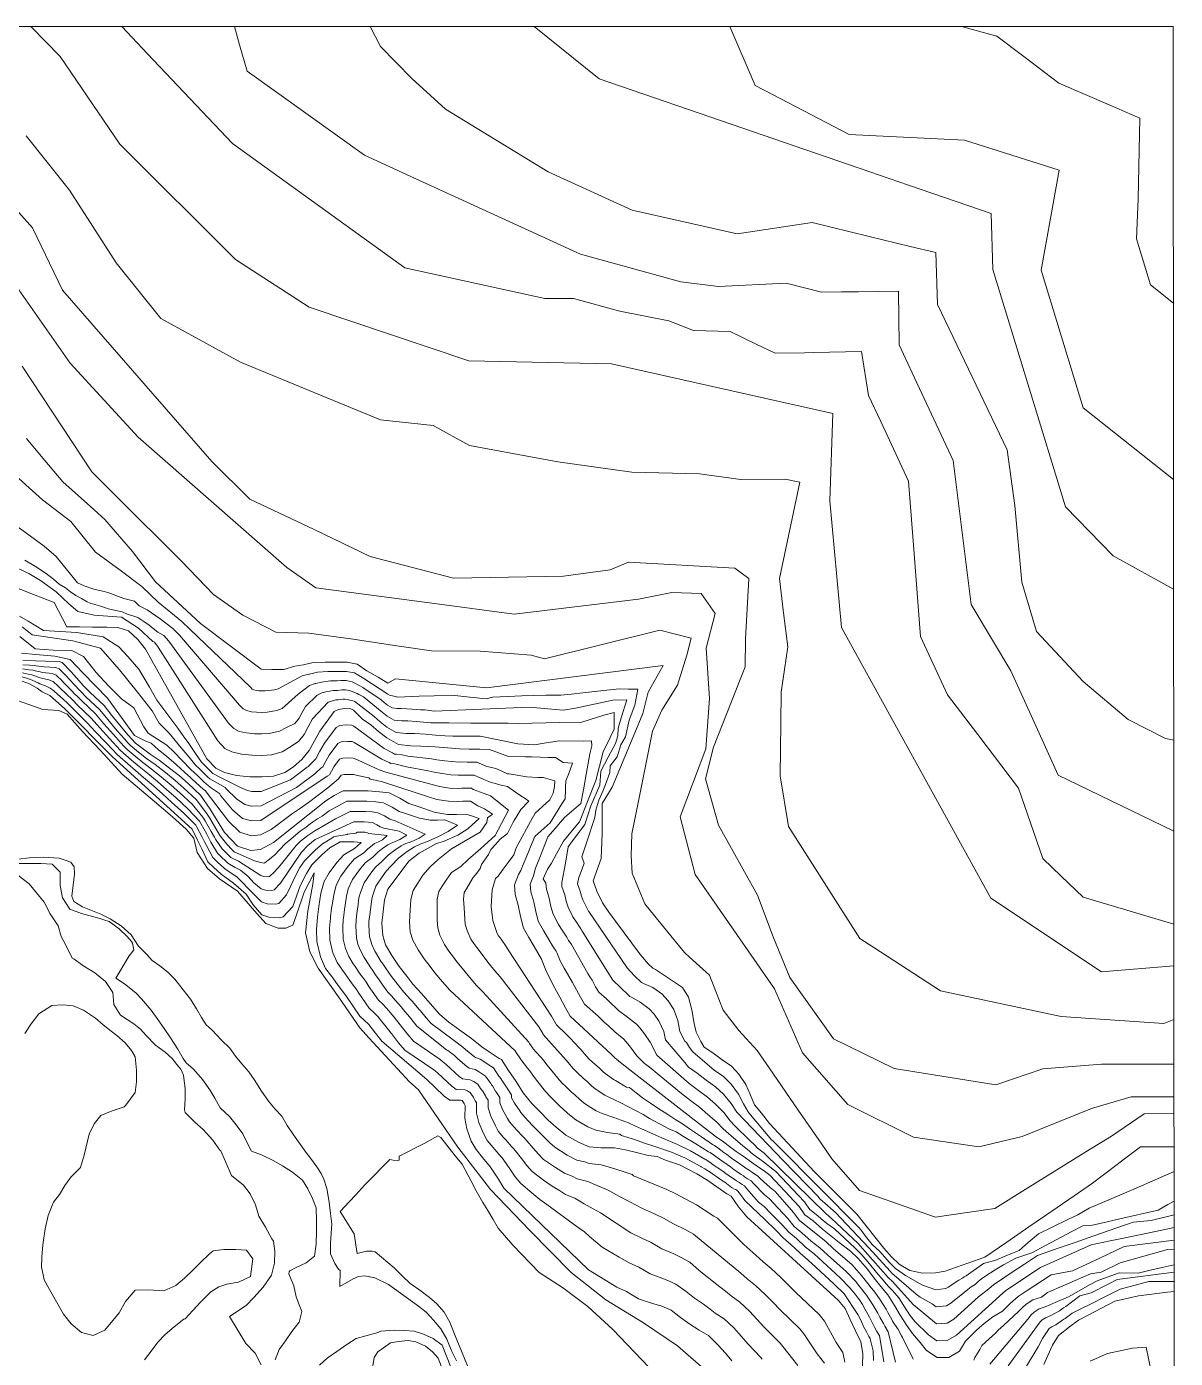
# Model space of a CAD drawing. Header units: millimetres. Extents: x 72 to 2826, y -203 to 794.
# Drawn here: x 574 to 811.9, y 427.2 to 702.9 of the extents above; entities that cross this region are included whole.
import ezdxf

# ---------------------------------------------------------------- set-up
doc = ezdxf.new("R2010")
doc.units = ezdxf.units.MM
doc.layers.add('01_Fina', color=250, linetype='Continuous', lineweight=15)

msp = doc.modelspace()

# ---------------------------------------------------------------- linework, layer by layer
at = {"layer": '01_Fina', "color": 252, "linetype": 'Continuous', "lineweight": 9, "true_color": 0x939598}
for p, q in [((602.37, 576.85), (602.37, 576.85)), ((600.11, 575.6), (600.11, 575.6)), ((632.57, 568.79), (632.57, 568.79)), ((643.78, 567.92), (643.78, 567.92)), ((633.85, 566.86), (633.85, 566.86)), ((643.12, 566.36), (643.12, 566.36)), ((635.13, 564.93), (635.13, 564.93)), ((641.79, 563.23), (641.79, 563.23)), ((642.45, 564.79), (642.45, 564.79)), ((588.26, 556.89), (588.26, 556.89)), ((650.58, 552.23), (650.58, 552.23)), ((650.21, 550.23), (650.21, 550.23)), ((643.78, 531.83), (643.78, 531.83)), ((617.53, 526.89), (617.53, 526.89)), ((678.95, 527.05), (678.95, 527.05)), ((671.08, 526.51), (671.08, 526.51)), ((681.53, 525.52), (681.53, 525.52)), ((639.4, 507.55), (639.4, 507.55)), ((646.68, 497.98), (646.68, 497.98)), ((680.25, 495.44), (680.25, 495.44)), ((680.85, 494.4), (680.85, 494.4)), ((674.07, 466.42), (674.07, 466.42)), ((748.36, 450.05), (748.36, 450.05)), ((747.64, 449.31), (747.64, 449.31)), ((768.14, 444.04), (768.14, 444.04)), ((769.61, 441.97), (769.61, 441.97))]:
    msp.add_line(p, q, dxfattribs=at)
at = {"layer": '01_Fina', "color": 252, "lineweight": 9, "true_color": 0x939598}
for points in [[(72.77, 65.04), (811.86, 65.04), (811.42, 702.86), (72.33, 702.86), (72.77, 85)], [(811.56, 508.44), (796.56, 507.18), (773.67, 522.43), (742.71, 578.45), (740.29, 604.71), (740.91, 622.75), (695.1, 633.06), (665.54, 633.69), (632.47, 644.81), (617.21, 654.66), (593.29, 678.56), (580.92, 696.7), (574.88, 702.86)], [(811.55, 517.04), (792.78, 522.63), (788.23, 527), (784.44, 530.64), (779.41, 545.2), (770.98, 556.31), (764.71, 564.57), (759.1, 576.61), (757.55, 596.42), (756.59, 608.75), (750.84, 621.12), (748.34, 626.52), (746.9, 635.59), (736.95, 635.4), (735.06, 635.36), (728.98, 635.25), (725.19, 637.06), (719.64, 639.72), (712.07, 639.95), (707, 641.99), (696.82, 643.99), (687.24, 646.61), (681.31, 646.61), (652.29, 652.92), (616.59, 678.65), (599.01, 697.26), (593.72, 702.86)], [(811.54, 536.28), (804.82, 539.55), (787.61, 547.92), (781.63, 561.04), (777.79, 569.48), (769.55, 583.23), (765.87, 613.04), (757.34, 631.22), (754.65, 636.96), (754.52, 648.07), (746.25, 647.97), (742.71, 647.93), (738.56, 647.88), (731.24, 649.75), (717.29, 649.04), (709.48, 650.02), (688.7, 655.75), (656.09, 670.69), (643.96, 676.25), (619.62, 693.65), (618.07, 699.09), (617, 702.86)], [(811.53, 555.14), (809.81, 555.53), (802.1, 559.44), (792.8, 567.27), (783.14, 577.66), (780.07, 587.86), (778.6, 603.75), (777.01, 615.24), (762.61, 645.34), (762.23, 656.08), (756.94, 657.37), (748.45, 659.42), (736.66, 662.28), (721.14, 659.97), (699.36, 664.86), (681.99, 672.81), (669.76, 680.27), (660.69, 685.79), (653.73, 692.13), (647.24, 698.73), (645.14, 702.86)], [(811.51, 586.44), (798.96, 593.31), (789.13, 603.46), (774.08, 652.61), (773.74, 664.16), (756.63, 670.03), (746.57, 673.49), (735.16, 677.41), (722.28, 681.83), (692.56, 692.04), (679.1, 702.86)], [(811.49, 609.1), (792.74, 623.97), (784.09, 652.43), (787.83, 673.15), (768.17, 679.37), (744.28, 680.56), (730.15, 687.92), (724.83, 690.69), (719.6, 702.86)], [(811.46, 645.61), (806.72, 649.4), (803.8, 658.9), (804.19, 667.11), (804.53, 683.88), (798.12, 686.67), (787.75, 691.17), (780.51, 696.65), (774.89, 700.89), (767.59, 702.86)], [(811.57, 497.3), (809.48, 496.48), (788.22, 497.92), (763.23, 503.27), (749.4, 512.24), (746.55, 514.09), (731.74, 537.3), (730.03, 547.8), (730.15, 558.66), (730.22, 565.11), (731.58, 574.46), (730.74, 581.5), (729.9, 588.65), (734.13, 608.55), (731.06, 609.2), (721.9, 609.08), (713.3, 610.27), (699.28, 610.65), (683.99, 612.8), (665.72, 616.14), (658.19, 620.32), (647.27, 621.43), (633.65, 627.04), (618.29, 633.37), (601.76, 642.44), (592.53, 653.96), (582.86, 669), (573.9, 680.22)], [(811.58, 488.08), (796.54, 488.08), (784.43, 487.14), (774.69, 483.81), (753.61, 487.19), (741.04, 493.33), (732.02, 506.03), (728.58, 514.45), (725.36, 523.05), (717.29, 537.53), (714.56, 547.14), (716.22, 553.67), (722.75, 570.32), (722.86, 576.14), (723.55, 588.63), (720.61, 590.73), (698.59, 592.03), (694.8, 590.39), (685.18, 589.08), (662.4, 588.67), (645.15, 593.2), (633.5, 598.74), (620.19, 605.06), (612.37, 612.86), (600.14, 626.86), (581.39, 648.32), (575.17, 661.21), (562.11, 675.81)], [(811.58, 481.34), (802.69, 481.34), (794.47, 478.87), (780.17, 473.09), (771.19, 470.99), (757.66, 472.97), (744.01, 479.74), (734.68, 490.46), (728.83, 503.71), (720.43, 515.83), (712.45, 527.35), (709.35, 539.26), (714.6, 553.36), (715.41, 563.8), (714.71, 574.17), (716.56, 581.39), (713.66, 585.48), (707.6, 585.71), (700.72, 584.31), (674.96, 581.26), (658.46, 583.43), (633.85, 586.67), (627.86, 590.89), (597.05, 617.87), (583, 633.19), (568.97, 653.18)], [(811.58, 477.88), (805.39, 477.77), (798.63, 473.21), (793.33, 469.92), (780.79, 462.14), (774.47, 458.22), (764.46, 456.77), (762.19, 456.44), (746.45, 461.96), (740.72, 468.5), (738.5, 471.73), (733.77, 478.59), (727.74, 487.34), (725.28, 490.91), (721.47, 495.02), (718.23, 499.25), (716.73, 503.13), (715.42, 506.48), (711.27, 510.24), (710.23, 511.18), (706.15, 516.17), (702, 521.24), (699.4, 527.65), (699.18, 531.24), (699.33, 535.76), (700.76, 542.9), (703.61, 557.04), (705.5, 561.34), (708.74, 566.54), (710.68, 572.72), (711.6, 576.26), (705.11, 577.95), (681.24, 571.97), (678.46, 572.78), (667.9, 573.57), (657.84, 573.64), (650.66, 574.65), (641.11, 576.16), (632.42, 577.3), (625.59, 577.52), (618.75, 581.06), (612.71, 585.3), (605.96, 592.26), (592.38, 605.82), (587.5, 610.68), (573.09, 632.58)], [(811.59, 470.95), (804.65, 470.95), (801.34, 468.46), (799.84, 467.33), (794.71, 463.46), (790.89, 460.84), (787.4, 458.44), (784.97, 456.77), (781.52, 454.39), (776.93, 451.24), (772.41, 448.13), (764.21, 445.25), (762.22, 444.9), (759.47, 444.85), (756.91, 445.37), (754.64, 446.68), (753.1, 448.17), (751.47, 449.98), (745.89, 457.01), (737.16, 465.82), (727.85, 475.78), (726.16, 477.92), (724.74, 479.68), (723.87, 481.63), (722.94, 483.85), (721.48, 485.98), (719.92, 487.68), (718.01, 488.98), (716.11, 490.41), (714.27, 491.59), (713.63, 492.75), (712.61, 494.7), (712.23, 496.47), (711.74, 499.34), (711.06, 501.93), (709.78, 503.93), (704.22, 507.66), (703.67, 507.94), (702.68, 508.85), (701.1, 510.7), (695.92, 517.67), (694.56, 519.52), (693.23, 521.47), (692.07, 523.92), (691.28, 526.01), (692.93, 530.69), (693.18, 535.81), (693.18, 542.04), (695.25, 545.45), (696.47, 548.38), (699.03, 554.51), (699.92, 556.64), (701.59, 560.65), (702.7, 565.1), (705.83, 570.63), (669.2, 566), (650.35, 567.82), (648.81, 566.92), (646.76, 568.18), (644.44, 569.49), (642.42, 570.91), (640.34, 571.29), (638.15, 571.31), (635.82, 571.32), (633.33, 571.25), (631.29, 570.73), (629.49, 570.45), (627.24, 569.79), (624.75, 569.8), (622.56, 569.82), (610.02, 579.32), (608.05, 581.13), (600.7, 587.92), (595.89, 594.22), (590.19, 600.82), (587.18, 603.53), (581.48, 608.63), (576.67, 614.33), (573.97, 617.63)], [(811.59, 465.83), (803.73, 462.44), (800.35, 460.99), (794.01, 458.26), (791.68, 456.9), (789.75, 455.97), (786.36, 454.35), (783.51, 452.99), (781.4, 451.15), (779.55, 449.54), (777.12, 448.54), (774.66, 447.53), (772.15, 446.83), (768.54, 444.29), (768.14, 444.04), (767.79, 443.77), (767.05, 443.35), (764.79, 441.94), (764.32, 441.67), (762.28, 441.38), (759.53, 442.35), (756, 444.34), (753.89, 445.76), (752.67, 447.01), (750.65, 449.28), (749.08, 450.78), (747.68, 452.5), (746.79, 453.73), (746.29, 454.29), (729.68, 471.06), (728.56, 472.11), (728.22, 472.4), (723.52, 478.04), (723.39, 478.19), (722.46, 479.9), (721.43, 481.9), (719.87, 483.91), (718.26, 485.55), (716.37, 486.87), (711.95, 490.6), (711.26, 491.56), (710.6, 492.57), (710.26, 492.83), (709.25, 494.81), (708.85, 497.11), (708.01, 499.42), (706.84, 501.16), (705.52, 502.63), (703.68, 503.96), (701.73, 504.79), (701.29, 505.02), (701.12, 505.19), (701.03, 505.27), (700.15, 506.09), (700.09, 506.15), (699.76, 506.47), (698.33, 508), (690.4, 519.66), (690.37, 519.72), (690.17, 520.05), (689.18, 522.07), (688.91, 522.86), (688.62, 523.86), (688.06, 525.44), (688.3, 526.75), (688.99, 528.49), (689.47, 529.69), (688.94, 530.99), (690.38, 535.36), (691.14, 537.66), (691.62, 539.11), (691.82, 540.67), (692.46, 542.7), (693.3, 544.61), (693.89, 545.96), (694.76, 548.49), (694.85, 549.84), (696.28, 551.72), (697, 554.16), (698.02, 555.86), (698.73, 559.32), (699.92, 562.39), (700.58, 565.68), (698.58, 565.71), (696.72, 565.75), (692.24, 565.27), (689.18, 564.94), (686.78, 564.68), (684.63, 564.45), (681.52, 564.48), (676.5, 564.35), (673.65, 564.22), (670.48, 564.08), (669.13, 563.74), (665.77, 564.08), (662.02, 564.45), (658.38, 564.33), (655.29, 564.23), (650.84, 564.08), (649.75, 564.33), (649.24, 564.38), (648.75, 564.66), (643.78, 567.92), (641.9, 569.07), (640.24, 569.38), (638.84, 569.39), (638.23, 569.35), (637.92, 569.35), (636.37, 569.36), (634.2, 569.21), (632.57, 568.79), (632.45, 568.78), (631.04, 568.45), (626.08, 565.77), (625.29, 565.54), (623.35, 565.39), (622.6, 565.36), (622.09, 565.37), (621.54, 565.43), (621.04, 565.54), (620.68, 565.73), (620.31, 566.11), (607.83, 578.09), (606.15, 579.71), (601.23, 583.71), (597.85, 586.96), (593.38, 590.34), (588.24, 594.06), (583.13, 600.45), (577.25, 604.91), (570.28, 611.2)], [(811.6, 459.74), (810.28, 459), (808.32, 457.89), (800.38, 456.05), (797.75, 455.44), (794.71, 454.74), (792.67, 454.62), (790.28, 453.35), (787.3, 451.76), (784.95, 450.52), (782.14, 449.02), (778.84, 447.94), (776.29, 446.52), (774.52, 445.53), (772.39, 444.12), (771.71, 443.67), (771.06, 443.09), (770.41, 442.46), (769.61, 441.97), (768.91, 441.43), (765.38, 438.63), (764.47, 438.08), (762.34, 437.87), (761.48, 438.47), (759, 439.85), (758.19, 440.5), (753.13, 444.83), (752.82, 445.23), (748.36, 450.05), (741.49, 457.38), (740.46, 458.24), (739.81, 458.84), (738.25, 460.17), (737.9, 460.67), (730.71, 468.1), (721.05, 478.17), (719.91, 479.95), (718.26, 481.84), (716.61, 483.41), (714.73, 484.76), (712.84, 486.2), (711.05, 487.45), (710.28, 488.44), (706.28, 493.14), (705.97, 494.87), (704.96, 496.9), (703.9, 498.4), (702.9, 499.51), (701.05, 500.9), (699.23, 501.93), (698.9, 502.1), (698.57, 502.43), (695.39, 505.5), (688.99, 515.64), (688.73, 516.07), (687.57, 517.86), (687.5, 517.97), (687.11, 518.61), (686.1, 520.61), (685.74, 521.8), (685.41, 523.14), (684.84, 524.88), (684.78, 525.68), (685.57, 529.66), (686.11, 533.06), (687.04, 534.29), (689.57, 537.66), (690.84, 541.53), (692.67, 545.82), (692.88, 548.72), (694.4, 551.61), (695.92, 554.48), (696.44, 556.08), (696.46, 557.65), (697.12, 559.77), (698.29, 563.51), (695.35, 563.44), (687.66, 561.8), (685.11, 561.33), (681.91, 561.64), (678.14, 562), (658.39, 561.15), (656.41, 561.46), (655.53, 561.46), (654.73, 561.49), (653.74, 561.57), (652.69, 561.66), (651.54, 561.72), (650.69, 561.73), (649.67, 561.84), (648.7, 562.39), (648.01, 562.94), (647.38, 563.47), (643.62, 566.07), (643.12, 566.36), (641.38, 567.24), (640.13, 567.47), (639.05, 567.47), (638.31, 567.4), (638.08, 567.4), (636.91, 567.41), (635.07, 567.17), (633.85, 566.86), (633.76, 566.85), (632.59, 566.45), (630.22, 564.69), (626.88, 561.74), (625.82, 561.27), (623.8, 560.97), (622.64, 560.91), (621.62, 560.93), (620.52, 561.03), (619.52, 561.26), (618.8, 561.64), (618.07, 562.41), (605.63, 576.86), (604.26, 578.28), (601.62, 580.28), (598.96, 582.13), (597.3, 582.93), (596.33, 583.91), (594.08, 584.48), (590.99, 585.64), (590.01, 585.9), (587.89, 586.44), (585.87, 587.09), (584.55, 587.74), (580.13, 593.19), (577.61, 595.31), (572.24, 599.22)], [(811.6, 454.26), (807.74, 453.45), (800.81, 452.01), (798.39, 451.5), (794.42, 450.67), (791.15, 449.2), (783.95, 445.97), (780.49, 443.68), (778.12, 442.12), (776.77, 441.23), (775.47, 440.07), (766.56, 432), (764.77, 430.92), (762.46, 430.84), (760.73, 432.04), (757.93, 434.83), (756.9, 436.15), (755.79, 437.85), (754.57, 439.68), (753.27, 441.25), (753.23, 441.31), (752.47, 442.09), (751.62, 442.99), (750.99, 443.77), (750.31, 444.57), (748.19, 447.18), (746.92, 448.58), (746.91, 448.58), (745.48, 450.05), (741.27, 454.01), (739.67, 455.07), (738.52, 456.08), (737.83, 456.71), (736.18, 457.99), (735.48, 458.99), (735.06, 459.55), (729.13, 465.84), (728.85, 466.06), (726.55, 467.85), (725.81, 468.43), (725.1, 468.93), (724.01, 469.73), (723.59, 470.17), (722.3, 471.16), (719.36, 473.73), (718.22, 474.72), (716.89, 476.05), (715.03, 477.69), (713.29, 479.15), (711.45, 480.54), (709.57, 481.99), (704.58, 486.18), (703.22, 487.24), (702.11, 488.1), (701.8, 488.34), (700.32, 489.81), (698.85, 491.87), (698.02, 492.87), (697.67, 493.25), (695.78, 494.77), (694.25, 496.2), (694.14, 496.26), (693.46, 496.92), (693.13, 497.25), (692.55, 497.82), (692.31, 498.04), (689.51, 500.49), (688.67, 501.92), (686.99, 505), (685.48, 507.62), (685.29, 507.96), (684.44, 509.49), (683.75, 511.23), (683.64, 511.45), (683.41, 511.77), (682.91, 512.61), (681.9, 514.25), (681.77, 514.46), (681.01, 515.72), (679.94, 517.7), (679.4, 519.69), (678.99, 521.7), (678.39, 523.75), (678.28, 525.35), (678.95, 527.05), (679.38, 528.63), (680.39, 531.19), (681.94, 535.11), (682.98, 536.32), (685.39, 539.14), (688.78, 542.07), (689.27, 544.84), (689.83, 548.03), (690.59, 552.3), (691.03, 554), (690.99, 555.01), (689.22, 554.94), (684.26, 555), (681.15, 554.5), (679.12, 554.18), (675.68, 554.41), (667.87, 555.97), (665.61, 555.98), (664.01, 555.99), (662.25, 556.01), (660.65, 556.05), (658.67, 556.21), (656.57, 556.39), (654.28, 556.52), (652.58, 556.55), (650.53, 556.77), (648.6, 557.87), (647.22, 558.97), (645.95, 560.03), (641.96, 563.13), (641.79, 563.23), (640.34, 563.57), (639.92, 563.65), (639.49, 563.64), (638.47, 563.49), (638.01, 563.49), (636.41, 562.99), (633.19, 559.59), (632.28, 557.88), (631.44, 556.35), (630.25, 554.9), (628.48, 553.68), (626.89, 552.75), (624.69, 552.11), (622.71, 552), (620.69, 552.03), (618.49, 552.25), (616.48, 552.71), (615.04, 553.45), (613.58, 555), (601.24, 574.39), (600.47, 575.43), (600.11, 575.6), (597.16, 578.34), (593.65, 580.59), (588, 581.02), (584.61, 581.81), (582.71, 583.39), (580.07, 585.87), (576.83, 588.2), (574.45, 589.64), (570.03, 591.73)], [(811.6, 456.92), (806.85, 455.69), (803.15, 455.39), (794.77, 452.46), (791.34, 451.26), (787.62, 449.96), (783.28, 448.45), (780.63, 446.69), (777.88, 444.87), (775.25, 443.12), (774.24, 442.45), (773.27, 441.58), (771.09, 439.89), (765.97, 435.31), (764.62, 434.5), (762.4, 434.36), (757.55, 438.32), (753.26, 443.09), (752.38, 443.91), (747.64, 449.31), (746.15, 450.95), (740.58, 456.23), (739.49, 457.16), (726.73, 469.66), (726.14, 470.09), (725.32, 470.69), (724.81, 471.32), (723.69, 472.32), (720.71, 475.22), (719.63, 476.44), (718.4, 478), (716.65, 479.77), (714.95, 481.28), (713.09, 482.65), (711.2, 484.09), (704.51, 489.93), (703.09, 492.63), (701.91, 494.39), (700.96, 495.63), (700.28, 496.38), (698.42, 497.84), (696.52, 499.18), (695.76, 499.93), (695.08, 500.57), (694.03, 501.59), (692.45, 502.99), (691.78, 504.12), (691.1, 505.47), (690.63, 506.15), (690.23, 506.85), (686.79, 512.83), (686.66, 513.08), (686.2, 513.7), (685.82, 514.34), (684.74, 516.05), (684.64, 516.21), (684.06, 517.16), (683.02, 519.16), (682.57, 520.75), (682.2, 522.42), (681.62, 524.31), (681.53, 525.52), (680.97, 526.42), (681.87, 528.47), (682.7, 529.72), (683.73, 531.62), (685.17, 534.24), (686.69, 536.08), (688.49, 538.25), (689.15, 539.95), (690.01, 542.14), (691.83, 546.81), (693.38, 552.76), (694.82, 555.73), (695.65, 557.44), (695.63, 560.87), (693.48, 560.33), (688.94, 558.87), (684.25, 558.79), (675.88, 558.63), (673.71, 558.65), (665.95, 558.69), (661.41, 558.72), (660.21, 558.73), (658.89, 558.73), (657.69, 558.77), (656.2, 558.89), (654.63, 559.03), (652.91, 559.12), (651.63, 559.14), (650.1, 559.31), (648.65, 560.13), (647.62, 560.96), (643.71, 564.09), (643.34, 564.3), (642.79, 564.6), (642.45, 564.79), (640.86, 565.41), (640.03, 565.56), (639.27, 565.55), (638.39, 565.44), (638.24, 565.44), (637.46, 565.45), (635.95, 565.13), (635.13, 564.93), (634.14, 564.45), (631.71, 562.14), (631.02, 560.86), (630.39, 559.71), (629.49, 558.62), (627.68, 557.71), (626.35, 557.01), (624.24, 556.54), (622.68, 556.45), (621.15, 556.48), (619.51, 556.64), (618, 556.98), (616.92, 557.55), (615.82, 558.7), (603.44, 575.63), (602.37, 576.85), (601.15, 577.53), (600.17, 578.27), (599.34, 578.99), (598.23, 579.74), (597.02, 580.56), (594.68, 581.33), (593.78, 581.69), (591.84, 582.14), (590.89, 582.36), (589.53, 582.84), (587.14, 583.49), (586.54, 583.77), (585.36, 584.45), (584.18, 585.08), (583.07, 585.85), (582.04, 586.68), (580.73, 587.45), (579.57, 588.48), (578.01, 589.66), (575.83, 591.11), (573.62, 592.42)], [(811.6, 451.62), (801.27, 450.31), (796.37, 448.02), (790.55, 445.3), (786.11, 444.49), (780.99, 441.12), (779.29, 440), (777.67, 438.56), (776.04, 436.98), (774.05, 435.75), (772.28, 434.39), (770.68, 433), (768.43, 430.71), (767.14, 428.68), (764.92, 427.34), (762.52, 427.33), (760.36, 428.82), (759.03, 430.47), (757.4, 432.33), (756.26, 433.97), (754.87, 436.11), (753.73, 438.12), (752.31, 440.3), (750.87, 442.07), (749.52, 443.76), (748.08, 445.64), (746.2, 447.84), (744.62, 449.4), (742.23, 451.19), (738.76, 453.92), (736.83, 455.65), (735.14, 456.89), (733.94, 458.62), (727.93, 465.04), (726.72, 466.03), (725.51, 466.78), (724.06, 467.77), (722.37, 469.01), (720.92, 470.01), (719.23, 471.25), (718.02, 472.24), (716.81, 472.99), (699.49, 486.45), (697.33, 488.15), (695.8, 489.36), (695.08, 490.1), (686.57, 497.99), (685.56, 499.73), (684.42, 501.98), (683.37, 503.81), (682.42, 505.66), (681.48, 507.56), (680.62, 509.83), (679.07, 512.45), (677.95, 514.28), (676.86, 516.25), (676.23, 518.63), (675.78, 520.99), (675.17, 523.18), (675.03, 525.19), (675.87, 527.31), (676.3, 528.2), (676.8, 529.42), (677.42, 530.88), (677.9, 532.04), (678.34, 533.1), (679.22, 535.19), (680.53, 536.38), (682.41, 538.07), (683.52, 539.85), (684.83, 541.94), (685.49, 543), (685.52, 543.63), (685.55, 544.22), (685.58, 544.88), (685.6, 545.33), (685.67, 546.72), (686.23, 548.24), (687.01, 550.36), (685.07, 550.56), (683.49, 551.56), (681.97, 551.59), (680.3, 551.63), (678.56, 551.67), (677.27, 551.69), (673.79, 551.77), (669.81, 553.25), (667.81, 553.26), (665.61, 553.28), (663.6, 553.34), (661.14, 553.54), (658.51, 553.76), (655.65, 553.92), (653.52, 553.96), (650.96, 554.23), (648.55, 555.61), (646.82, 556.98), (645.24, 558.31), (643.56, 559.5), (641.68, 561.36), (641.13, 561.66), (639.82, 561.74), (638.55, 561.53), (637.69, 561.06), (634.68, 557.04), (633.54, 554.9), (632.49, 552.99), (631, 551.18), (629.28, 549.65), (627.42, 548.48), (625.13, 547.69), (622.75, 547.54), (620.22, 547.58), (617.47, 547.85), (614.96, 548.43), (613.16, 549.36), (611.33, 551.29), (598.58, 574), (596.98, 576.02), (595.05, 577.76), (592.84, 578.47), (590.6, 578.55), (587.65, 578.57), (584.95, 578.59), (582.34, 578.61), (579.69, 583.62), (575.4, 585.29), (567.47, 588.39)], [(757.57, 427.03), (755.36, 431.49), (755.16, 431.82), (754.36, 433.28), (754.31, 433.38), (753.31, 434.91), (753.13, 435.24), (752.34, 436.66), (751.99, 437.33), (750.76, 439.29), (750.13, 440.17), (749.4, 441.15), (748.9, 441.78), (748.19, 442.66), (747.61, 443.4), (746.88, 444.36), (744.95, 446.51), (741.02, 449.91), (739.48, 451.38), (734.03, 455.7), (732.77, 457.36), (730.91, 459.48), (728.97, 461.75), (727.97, 462.53), (726.62, 463.74), (725.84, 464.51), (725.36, 464.98), (724.39, 465.57), (723.58, 466.13), (723.23, 466.37), (722.91, 466.57), (721.41, 467.66), (720.67, 468.17), (719.98, 468.64), (718.96, 469.38), (718.35, 469.83), (717.12, 470.78), (716.4, 471.23), (716.01, 471.47), (713.71, 473.06), (711.28, 474.7), (709.8, 475.73), (708.41, 476.55), (706.73, 477.64), (704.66, 478.98), (703.19, 480), (701.55, 481.12), (700.23, 482.15), (698.8, 483.22), (698.18, 483.32), (695.95, 484.71), (695.53, 484.9), (693.77, 486.17), (693.37, 486.49), (692.55, 487.3), (691.65, 488.06), (690.57, 489.02), (690.46, 489.13), (689.94, 489.72), (688.77, 491.11), (687.24, 492.69), (686.74, 493.27), (685.64, 494.35), (683.71, 496.2), (682.68, 498.03), (673.87, 511.55), (673.26, 512.43), (672.27, 513.93), (672.02, 514.25), (671.72, 514.66), (671.4, 515.11), (670.53, 517.85), (670.49, 518.36), (670.18, 520.73), (670.39, 524.18), (670.72, 525.32), (671.08, 526.51), (671.62, 527.03), (672.68, 528.46), (673.7, 529.84), (674.86, 531.43), (675.38, 532.89), (676.61, 535.15), (677.52, 536.82), (678.34, 538.33), (679.26, 540.02), (682.32, 542.77), (683.05, 544.21), (683.31, 545.56), (683.34, 546.72), (680.97, 547.41), (679.84, 547.45), (677.55, 547.53), (673.91, 548.15), (673.59, 548.2), (672.28, 548.78), (671.17, 549.28), (669.94, 549.54), (669.26, 549.68), (667.23, 550.58), (665.47, 550.59), (665.24, 550.6), (663.78, 550.64), (663.49, 550.62), (662.02, 550.71), (660.58, 550.88), (658.94, 551.11), (657.81, 551.29), (652.94, 551.86), (651.78, 552.1), (650.58, 552.23), (650.19, 552.28), (649.72, 552.55), (648.04, 553.4), (641.76, 558.02), (641.28, 558.26), (640.12, 558.32), (638.85, 558.16), (638.06, 557.77), (635.65, 554.56), (634.73, 552.85), (633.89, 551.32), (633.58, 551.03), (632.51, 549.9), (632.33, 549.68), (632.1, 549.53), (628.65, 546.92), (622.58, 544.54), (620.63, 544.52), (619.7, 544.71), (618.25, 545.37), (613.96, 547.5), (612.53, 548.25), (612.31, 548.45), (611.13, 549.66), (610.48, 550.33), (610.19, 550.58), (608.95, 552.39), (607.55, 554.43), (606.41, 556.06), (605.32, 557.64), (600.93, 563.41), (599.4, 566.1), (597.24, 569.83), (594.92, 572.45), (593.09, 574.5), (589.83, 576.57), (584.39, 577.44), (577.49, 577.88), (574.3, 579.76), (572.5, 580.82)], [(751.47, 426.49), (750.57, 431.89), (750.53, 432), (750.03, 432.76), (749.65, 433.51), (748.99, 434.76), (748.52, 435.74), (747.65, 437.27), (747.05, 438.33), (746.46, 439.33), (746.21, 439.64), (745.53, 440.47), (744.87, 441.3), (744.48, 441.8), (742.47, 443.86), (737.06, 448.79), (735.29, 450.22), (733.39, 451.97), (731.8, 453.32), (730.42, 454.85), (728.12, 457.19), (726.72, 458.65), (725.56, 459.51), (723.14, 462.25), (722.63, 462.87), (722.15, 463.17), (721.74, 463.45), (721.57, 463.57), (720.96, 463.91), (719.49, 464.97), (718.8, 465.45), (718.12, 465.92), (717, 466.71), (716.59, 466.99), (715.32, 467.87), (714.6, 468.32), (714.4, 468.44), (711.44, 470.14), (708.77, 471.47), (705.54, 472.86), (703.65, 473.68), (701.31, 474.68), (700.06, 475.27), (698.63, 475.93), (695.57, 477.05), (693.2, 477.84), (691.95, 478.39), (689.72, 479.78), (688.51, 480.76), (687.5, 481.7), (686.82, 482.28), (685.41, 483.64), (685.09, 483.97), (684.27, 484.85), (682.8, 486.64), (681.71, 487.94), (681.03, 488.88), (680.34, 489.64), (678.89, 491.27), (678.83, 491.37), (678.15, 492.38), (678, 492.61), (668.48, 503.03), (667.13, 504.4), (665.69, 506.11), (664.51, 507.56), (663.1, 509.29), (662.36, 510.26), (661.44, 511.49), (660.49, 512.85), (659.57, 514.76), (659.13, 516.28), (659.01, 517.83), (658.99, 520.21), (659.01, 522.22), (659.32, 523.84), (660.03, 524.93), (660.83, 526.19), (661.95, 527.74), (663.93, 529.01), (665.36, 530.37), (668.01, 532.74), (670.99, 535.39), (672.29, 537.87), (673.05, 539.34), (673.75, 540.67), (670.07, 543.63), (667.95, 544.39), (666.46, 544.92), (666.08, 545.22), (665.2, 545.23), (664.13, 545.23), (663.26, 545.18), (661.57, 545.24), (659.47, 545.56), (648.38, 548.52), (647.01, 548.98), (641.91, 551.34), (641.58, 551.46), (640.72, 551.49), (639.43, 551.4), (638.79, 551.2), (637.58, 549.6), (637.13, 548.74), (636.7, 547.98), (636.23, 547.67), (622.48, 538.54), (620.53, 538.42), (618.67, 538.96), (616.62, 540.71), (614.19, 543.65), (613.89, 544.09), (612.27, 545.2), (611.25, 546.02), (610.61, 546.61), (609.28, 547.9), (608.77, 548.41), (607.91, 549.17), (606.26, 550.88), (604.47, 552.71), (603, 554.14), (599.13, 556.58), (598.24, 557.91), (596.17, 561.83), (593.66, 563.74), (590.91, 566.41), (588.41, 569.17), (585.76, 572.49), (583.34, 573.71), (579.49, 573.76), (575.77, 574.08), (572.58, 576.6)], [(753.93, 426.42), (752.42, 432.69), (751.67, 433.84), (751.39, 434.38), (750.67, 435.71), (750.26, 436.53), (749.2, 438.28), (748.59, 439.25), (747.93, 440.24), (747.55, 440.71), (746.86, 441.57), (746.24, 442.35), (745.68, 443.08), (743.71, 445.19), (739.81, 448.62), (738.27, 450.09), (736.45, 451.45), (734.53, 453.2), (732.91, 454.51), (731.59, 456.11), (729.51, 458.34), (727.85, 460.2), (726.77, 461.02), (724.49, 463.38), (723.99, 463.92), (723.27, 464.37), (722.66, 464.79), (722.4, 464.97), (721.93, 465.24), (720.45, 466.31), (719.74, 466.81), (719.05, 467.28), (717.98, 468.04), (717.47, 468.41), (716.22, 469.33), (715.5, 469.77), (715.21, 469.95), (712.57, 471.6), (710.03, 473.08), (708.49, 474.05), (706.97, 474.71), (705.19, 475.66), (702.99, 476.83), (701.63, 477.63), (700.09, 478.52), (696.88, 480.18), (694.57, 481.28), (693.75, 481.64), (691.75, 482.97), (690.94, 483.62), (690.03, 484.5), (689.24, 485.17), (687.99, 486.33), (687.77, 486.55), (687.1, 487.28), (685.79, 488.87), (684.47, 490.32), (680.96, 494.25), (680.85, 494.4), (680.25, 495.44), (680.08, 495.78), (672.01, 506.17), (670.91, 507.41), (669.78, 508.83), (668.88, 509.99), (667.69, 511.61), (667.19, 512.26), (666.58, 513.07), (665.95, 513.98), (665.2, 515.74), (664.83, 517.06), (664.75, 518.1), (664.59, 520.47), (664.47, 522.27), (664.6, 523.62), (665.08, 524.35), (666.33, 526.53), (666.4, 526.65), (667.18, 527.65), (667.92, 528.58), (668.19, 529.39), (669.6, 531.5), (670.12, 532.54), (671.05, 533.56), (672.04, 534.65), (673.53, 535.84), (674.67, 538.04), (674.97, 538.54), (675.52, 539.44), (676.33, 540.77), (677.96, 542.55), (677.22, 543.05), (676.32, 543.66), (675.25, 544.4), (673.59, 545.53), (672.26, 545.87), (670.05, 546.44), (668.65, 547.04), (666.65, 547.9), (665.34, 547.91), (665.16, 547.92), (663.95, 547.93), (663.37, 547.9), (661.8, 547.97), (660.03, 548.22), (658.36, 548.54), (657.11, 548.82), (652.63, 549.63), (650.21, 550.23), (649.41, 550.33), (649.05, 550.53), (647.53, 551.19), (641.83, 554.68), (641.43, 554.86), (640.42, 554.91), (639.14, 554.78), (638.42, 554.49), (636.62, 552.08), (635.93, 550.8), (635.3, 549.65), (634.9, 549.35), (633.8, 548.35), (633.66, 548.19), (629.89, 545.36), (622.53, 541.54), (620.58, 541.47), (619.18, 541.83), (617.44, 543.04), (615.28, 545.05), (615.08, 545.34), (611.89, 547.14), (611.46, 547.53), (610.2, 548.78), (609.62, 549.37), (609.05, 549.88), (607.61, 551.63), (606.01, 553.57), (604.71, 555.1), (603.47, 556.6), (601.43, 558.67), (599.95, 561.22), (596.93, 565.07), (593.24, 569.74), (589.26, 574.22), (583.52, 575.74), (575.15, 576.97), (573.06, 578.64)], [(572.91, 573.15), (575.91, 572.86), (579.85, 572.53), (582.99, 571.82), (585.67, 569.03), (590.71, 563.83), (596.34, 556.15), (598.66, 554.92), (599.75, 554.51), (601.29, 553.18), (602.94, 551.85), (604.92, 550.12), (606.77, 548.46), (607.91, 547.45), (608.36, 547.03), (609.76, 545.7), (610.61, 544.91), (610.97, 544.72), (615.81, 538.38), (618.15, 536.08), (620.48, 535.37), (622.43, 535.54), (624.62, 536.68), (629.05, 539.96), (630.46, 540.94), (632.35, 542.24), (636.37, 545.25), (638.55, 547.12), (639.15, 547.92), (639.72, 548.02), (641.02, 548.07), (641.73, 548.06), (641.98, 548), (643.48, 547.62), (644.83, 547.38), (645.15, 547.11), (646.51, 546.77), (647.71, 546.51), (647.86, 546.44), (657.22, 543.41), (658.91, 542.9), (661.35, 542.5), (663.14, 542.46), (664.3, 542.53), (665, 542.55), (665.06, 542.54), (665.9, 542.54), (667.42, 541.54), (668.8, 540.95), (670.49, 539.84), (669.43, 539.06), (669.31, 538.12), (667.88, 536.14), (664.45, 534.1), (661.99, 532.63), (659.23, 530.45), (657.56, 528.95), (656.05, 527.19), (654.99, 525.52), (654.03, 524.06), (653.55, 522.17), (653.39, 519.95), (653.27, 517.56), (653.44, 515.49), (653.94, 513.77), (655.04, 511.72), (656.3, 509.9), (657.52, 508.27), (658.51, 506.97), (660.13, 505.13), (661.61, 503.38), (675.14, 490.81), (675.35, 490.51), (676.25, 489.16), (676.33, 489.03), (677.69, 487.28), (678.18, 486.69), (678.94, 485.57), (679.82, 484.41), (681.43, 482.41), (682.4, 481.39), (682.83, 480.94), (684.41, 479.4), (684.98, 478.89), (686.07, 477.89), (687.69, 476.59), (690.17, 475.13), (691.82, 474.4), (694.27, 473.91), (696.84, 473.59), (697.17, 473.33), (698.5, 472.91), (699.64, 472.53), (702.11, 471.69), (704.1, 471.01), (707.52, 469.85), (710.31, 468.69), (713.6, 466.92), (713.7, 466.86), (714.42, 466.41), (715.72, 465.57), (716.01, 465.37), (717.19, 464.55), (717.87, 464.09), (718.54, 463.62), (719.98, 462.58), (720.73, 462.17), (720.82, 462.11), (721.02, 461.97), (721.27, 461.82), (721.78, 461.11), (722.69, 459.86), (725.59, 457.09), (726.73, 456.05), (729.25, 453.6), (730.68, 452.13), (732.24, 450.75), (734.14, 448.98), (735.85, 447.5), (737.4, 446.04), (741.22, 442.53), (743.28, 440.51), (746.1, 436.26), (746.78, 434.94), (747.31, 433.81), (747.91, 432.65), (748.39, 431.69), (748.64, 431.31), (748.67, 431.19), (749.14, 429.27), (749.22, 429), (749.31, 428.76), (749.35, 426.74)], [(743.4, 426.4), (742.97, 428.42), (741.65, 430.48), (739.21, 434.87), (738.1, 436.23), (733.3, 440.81), (731.85, 442.24), (730.15, 443.89), (728.17, 445.75), (726.51, 447.18), (725.02, 448.51), (722.53, 450.77), (717.03, 456.21), (716.31, 456.6), (714.52, 457.82), (712.7, 458.95), (710.38, 460.22), (708.4, 461.27), (706.58, 462.17), (703.87, 463.21), (699.63, 464.98), (699.37, 465.22), (697.48, 465.86), (695.12, 466.65), (692.97, 467.26), (690.49, 467.55), (689.56, 467.88), (687.9, 468.24), (685.93, 469.27), (683.33, 470.88), (682.34, 471.8), (681.25, 472.87), (679.98, 474.17), (679.6, 474.55), (678.75, 475.41), (677.92, 476.3), (677.13, 477.13), (676.29, 478.06), (676.09, 478.41), (675.04, 480), (674.41, 481.13), (674.37, 481.73), (673.46, 483.12), (673.21, 483.5), (672.38, 484.78), (672.17, 485.09), (671.94, 485.43), (671.8, 485.62), (670.67, 487.32), (670.33, 487.51), (668.96, 488.4), (668.64, 488.61), (667.9, 489.09), (666.93, 489.46), (666.7, 489.62), (664.89, 491.13), (664.33, 491.63), (662.61, 492.89), (662.32, 493.1), (657.75, 496.52), (656.75, 497.64), (655.52, 499.1), (655.18, 499.5), (653.86, 501.06), (653.49, 501.47), (652.11, 502.98), (651.32, 503.98), (650.75, 504.63), (649.57, 506.23), (649.06, 506.94), (648.31, 508.03), (647.59, 509.06), (647.41, 509.29), (646.25, 511.24), (646.08, 511.48), (645.5, 512.87), (645.16, 513.82), (645, 514.47), (644.84, 516.87), (644.86, 517.54), (644.87, 517.63), (645.09, 519.49), (645.17, 520.13), (645.44, 522.21), (645.59, 522.87), (646.32, 524.96), (647.6, 526.85), (648.44, 528.03), (649.4, 529.1), (651.05, 530.78), (652.76, 532.09), (654.33, 533.04), (655.62, 533.72), (657.03, 534.17), (659.26, 535.19), (661.3, 536.25), (663.22, 537.54), (660.59, 538.69), (659.07, 538.59), (657.55, 538.61), (655.34, 538.99), (652.67, 539.93), (651.14, 540.4), (649.69, 541.31), (647.91, 542.18), (646.28, 542.39), (644.44, 542.51), (642.29, 542.53), (640.26, 542.51), (636.65, 540.5), (635.18, 539.42), (634.19, 538.89), (633.18, 538.19), (632.73, 537.84), (631.88, 537.17), (630.65, 536.29), (629.24, 535.15), (628.73, 534.65), (627.51, 533.66), (625.34, 531.37), (624.01, 530.33), (623.33, 529.74), (623.19, 529.7), (622.74, 529.73), (622.45, 529.83), (621.14, 530.14), (616.96, 532.04), (616.74, 532.26), (616.54, 532.45), (615.44, 533.6), (614.04, 535.37), (613.95, 535.56), (613.18, 536.84), (611.89, 539.01), (611.25, 540.02), (609.11, 542.85), (606.57, 545.19), (604.77, 546.81), (602.74, 548.45), (600.6, 550.1), (598.83, 551.38), (597.16, 552.66), (595.49, 554.04), (595, 554.55), (594.22, 555.42), (592.75, 557.1), (590.81, 559.4), (589.12, 561.45), (586.27, 564.14), (585.29, 565.14), (584.88, 565.55), (584.04, 566.45), (582.69, 567.87), (582.29, 568.32), (580.72, 569.89), (579.99, 570.18), (577.6, 570.36), (577, 570.41), (575.97, 570.53), (575.59, 570.59), (574.55, 570.65), (573.19, 570.76)], [(747.06, 425.66), (747.17, 428.17), (746.75, 430.62), (745.63, 432.87), (744.54, 435.25), (743.52, 437.5), (742.12, 439.19), (723.15, 456.49), (721.39, 458.56), (719.9, 460.76), (719.01, 461.25), (716.94, 462.72), (715.03, 464.03), (712.8, 465.41), (709.18, 467.23), (706.26, 468.24), (704.56, 468.99), (702.67, 469.17), (700.57, 469.71), (697.97, 470.38), (695.71, 470.74), (692.96, 470.78), (690.45, 470.96), (688.38, 471.87), (685.66, 473.39), (683.64, 475.02), (681.99, 476.51), (680.25, 478.25), (678.6, 479.97), (676.83, 482.18), (675.33, 484.49), (673.77, 486.79), (672.29, 489.02), (671.87, 489.25), (669.76, 490.63), (668.27, 491.66), (666.1, 493.4), (663.68, 495.14), (661.42, 496.75), (659.58, 498.36), (657.52, 500.66), (655.76, 502.7), (653.93, 504.65), (652.69, 506.28), (651.16, 508.32), (649.58, 510.59), (648.3, 512.79), (647.74, 514.71), (647.53, 517.3), (647.8, 519.7), (648.09, 522.12), (648.75, 524.28), (653.18, 530.16), (655.29, 531.77), (657.1, 532.8), (658.71, 533.66), (660.47, 534.22), (663.26, 535.5), (665.32, 536.79), (667.69, 538.95), (666.11, 539.47), (664.92, 539.86), (663.03, 539.74), (661.13, 539.76), (658.36, 540.24), (655.03, 541.41), (653.12, 542.01), (651.3, 543.15), (649.07, 544.23), (647.04, 544.49), (644.73, 544.65), (642.05, 544.67), (639.52, 544.64), (637.66, 543.7), (635.97, 542.56), (625.09, 533.97), (622.38, 532.54), (620.43, 532.32), (617.64, 533.21), (614.99, 536.05), (612, 540.84), (609.97, 543.8), (607.44, 546.15), (605.63, 547.76), (603.57, 549.37), (601.4, 550.98), (599.59, 552.23), (597.9, 553.47), (596.53, 554.5), (595, 556.19), (593.55, 557.9), (591.65, 560.24), (590.01, 562.33), (587.14, 564.99), (585.69, 566.48), (584.87, 567.4), (583.18, 569.3), (581.34, 571.21), (580.7, 571.44), (577.88, 571.53), (575.85, 571.54), (573.22, 571.61)], [(726.29, 427), (726.01, 427.33), (723.35, 430.19), (722.01, 431.73), (720.4, 433.48), (718.45, 435.36), (716.58, 436.57), (715.52, 437.33), (714.12, 438.37), (712.31, 439.67), (710.93, 440.73), (710.56, 441.01), (708.42, 442.54), (708.24, 442.64), (707.28, 443.09), (705.7, 443.71), (703.11, 444.66), (700.76, 446.08), (698.78, 446.99), (696.71, 448.11), (693.2, 450.2), (690.51, 452.41), (689.49, 453.37), (688.2, 454.29), (681.74, 459), (680.26, 460.09), (678.6, 461.45), (676.34, 463.35), (675.17, 464.78), (674.07, 466.42), (672.77, 468.24), (672.45, 468.69), (672.23, 468.9), (670.92, 470.44), (670.57, 470.83), (669.35, 472.31), (668.57, 473.72), (667.61, 476.03), (667.15, 477.97), (667.17, 480.06), (666.94, 480.41), (666.88, 480.51), (666.55, 481.17), (666.5, 481.25), (666.44, 481.34), (666.08, 481.8), (665.8, 482.23), (665.71, 482.27), (665.37, 482.5), (665.29, 482.55), (664.83, 482.74), (662.93, 482.86), (662.01, 483.5), (660.16, 485.22), (659.03, 486.33), (658.32, 486.93), (652.28, 490.98), (650.96, 492.47), (649.52, 494.41), (649.37, 494.59), (648.16, 496.14), (647.75, 496.66), (646.68, 497.98), (645.95, 498.71), (644.93, 499.68), (643.52, 501.68), (642.77, 502.8), (642.14, 503.75), (641.61, 504.46), (640.89, 505.4), (639.96, 506.78), (639.4, 507.55), (638.26, 509.14), (637.41, 511.16), (636.8, 513.73), (636.72, 516.2), (636.88, 518.27), (636.92, 518.61), (637.13, 520.39), (637.3, 521.42), (637.57, 523.16), (638.1, 525.14), (639.04, 526.99), (640.58, 529.08), (641.87, 530.58), (643.78, 531.83), (644.66, 532.64), (645.19, 533.06), (646.02, 533.74), (646.35, 533.92), (646.7, 534.03), (647.26, 534.28), (647.67, 534.54), (648.64, 535.42), (644.86, 535.81), (644.42, 536.03), (644.01, 536.08), (643.55, 536.11), (643.01, 536.12), (642.51, 536.11), (642.14, 535.92), (640.44, 535.7), (640.38, 535.65), (638.21, 535.29), (637.5, 535.12), (637.39, 535.03), (637.17, 534.86), (635.25, 533.7), (633.71, 532.4), (631.98, 530.66), (631.52, 530.17), (630.55, 528.82), (629.54, 526.78), (628.73, 524.97), (627.81, 523.14), (626.18, 521.36), (625.59, 521.18), (623.8, 521.29), (622.64, 521.7), (620.96, 523.35), (617.53, 526.89), (616.56, 527.49), (614.94, 528.56), (614.04, 529.41), (613.66, 529.77), (612.51, 530.87), (611.2, 533.33), (610.85, 534.09), (610.34, 535.07), (609.16, 537.31), (609, 537.57), (606.55, 540.01), (603.99, 542.33), (602.19, 543.95), (600.23, 545.67), (598.2, 547.44), (596.54, 548.86), (594.97, 550.23), (593.34, 551.66), (592.56, 552.39), (591.88, 553.1), (590.33, 554.71), (588.26, 556.89), (586.44, 558.81), (583.67, 561.57), (582.67, 562.58), (582.45, 562.79), (581.55, 563.62), (579.79, 565.23), (579.65, 565.38), (578.87, 565.95), (577.87, 566.41), (576.75, 566.84), (576.37, 567.02), (575.28, 567.51), (574.82, 567.74), (574.17, 567.91), (573.09, 568.23)], [(733.69, 425.72), (730.6, 429.62), (730.04, 430.3), (726.67, 433.73), (725.29, 435.23), (723.65, 436.95), (721.69, 438.82), (719.89, 440.11), (718.69, 441.06), (716.93, 442.5), (713.28, 445.38), (711.29, 447.1), (710.93, 447.29), (709.69, 448), (708.03, 448.79), (705.53, 449.85), (703.3, 451.14), (701.38, 452.05), (699.1, 453.14), (692.79, 457.31), (691.29, 458.15), (689.42, 459.19), (687.48, 460.31), (685.55, 461.1), (684.35, 461.96), (682.8, 462.81), (681.04, 464.05), (678.67, 465.86), (677.56, 467.12), (676.47, 468.57), (675.18, 470.22), (674.83, 470.64), (674.4, 471.07), (673.25, 472.39), (672.76, 472.93), (671.66, 474.23), (671.07, 475.29), (670.08, 477.35), (669.57, 479.03), (669.57, 480.62), (669.11, 481.31), (668.99, 481.5), (668.49, 482.37), (668.39, 482.53), (668.27, 482.7), (667.99, 483.07), (667.42, 483.92), (667.25, 484.02), (666.57, 484.47), (666.41, 484.57), (665.85, 484.86), (664.26, 485.06), (663.57, 485.54), (661.73, 487.19), (660.8, 488.1), (659.75, 488.92), (659.61, 489.02), (654.1, 492.83), (652.89, 494.19), (651.52, 495.97), (651.31, 496.23), (650.06, 497.78), (649.67, 498.26), (648.49, 499.65), (647.74, 500.47), (646.87, 501.33), (645.54, 503.19), (644.87, 504.18), (644.2, 505.18), (643.6, 505.99), (643.06, 506.7), (642.05, 508.27), (641.63, 508.86), (640.68, 510.38), (639.99, 512.05), (639.53, 513.98), (639.43, 516.43), (639.54, 518.03), (639.57, 518.29), (639.79, 520.09), (639.92, 520.99), (640.19, 522.84), (640.6, 524.39), (641.47, 526.31), (642.92, 528.34), (644.06, 529.73), (645.65, 530.92), (646.79, 532.02), (647.71, 532.74), (648.79, 533.51), (649.44, 533.85), (650.14, 534.08), (651.26, 534.59), (652.73, 535.51), (651.16, 536.28), (647.96, 536.95), (647.2, 537.19), (646.47, 537.65), (645.58, 538.08), (644.77, 538.19), (643.85, 538.25), (642.77, 538.25), (641.76, 538.24), (633.72, 534.56), (632.22, 533.32), (630.89, 531.99), (626.55, 525.54), (625.23, 524.15), (624.79, 524.02), (623.45, 524.11), (622.57, 524.41), (621.02, 525.61), (619.85, 526.91), (618.26, 528.25), (617.19, 528.8), (615.62, 529.72), (614.94, 530.36), (614.62, 530.67), (613.49, 531.78), (612.15, 534.01), (611.88, 534.58), (611.29, 535.66), (610.07, 537.88), (609.75, 538.39), (607.4, 540.96), (604.85, 543.29), (603.05, 544.9), (601.07, 546.6), (599, 548.33), (597.3, 549.7), (595.7, 551.04), (594.06, 552.45), (593.37, 553.11), (592.66, 553.87), (591.14, 555.51), (589.11, 557.72), (587.33, 559.69), (584.54, 562.42), (583.54, 563.43), (583.26, 563.71), (582.38, 564.56), (580.75, 566.11), (580.53, 566.36), (579.49, 567.27), (578.58, 567.67), (577.03, 568.01), (576.58, 568.15), (575.51, 568.52), (575.08, 568.69), (574.3, 568.82), (573.12, 569.07)], [(573.15, 569.92), (574.43, 569.74), (575.33, 569.64), (575.74, 569.53), (576.79, 569.28), (577.31, 569.18), (579.29, 568.92), (580.11, 568.58), (581.41, 567.34), (581.72, 566.99), (583.21, 565.51), (584.07, 564.63), (584.42, 564.29), (585.4, 563.28), (588.23, 560.57), (589.96, 558.56), (591.94, 556.3), (593.44, 554.64), (594.19, 553.83), (594.77, 553.25), (596.43, 551.85), (598.07, 550.54), (599.8, 549.21), (601.91, 547.52), (603.91, 545.85), (605.71, 544.24), (608.26, 541.9), (610.5, 539.2), (610.98, 538.44), (612.23, 536.25), (612.92, 535.07), (613.1, 534.69), (614.47, 532.69), (615.58, 531.56), (615.84, 531.31), (616.29, 530.88), (617.83, 530.12), (622.51, 527.12), (623.09, 526.91), (623.99, 526.86), (624.28, 526.95), (625.28, 527.93), (626.47, 529.24), (629.81, 533.32), (630.73, 534.23), (632.19, 535.43), (633.64, 536.4), (637.92, 538.9), (639.9, 539.81), (641.01, 540.37), (642.53, 540.39), (644.14, 540.38), (645.53, 540.29), (646.74, 540.13), (648.08, 539.48), (649.17, 538.79), (650.32, 538.44), (656.49, 535.67), (655.26, 534.89), (653.59, 534.12), (652.53, 533.79), (651.56, 533.27), (650.24, 532.41), (648.92, 531.4), (647.52, 530.01), (646.25, 528.88), (645.26, 527.59), (643.89, 525.64), (643.09, 523.63), (642.81, 522.53), (642.55, 520.56), (642.44, 519.79), (642.22, 517.96), (642.2, 517.79), (642.13, 516.65), (642.27, 514.22), (642.57, 512.94), (643.09, 511.63), (643.85, 510.17), (644.15, 509.75), (645.23, 508), (645.59, 507.53), (646.25, 506.6), (646.97, 505.56), (647.56, 504.71), (648.81, 502.98), (649.53, 502.22), (650.3, 501.32), (651.58, 499.87), (651.96, 499.42), (653.24, 497.86), (653.52, 497.53), (654.82, 495.92), (660.96, 491.06), (661.18, 490.9), (662.56, 489.87), (663.31, 489.16), (665.14, 487.58), (665.6, 487.26), (666.88, 486.97), (667.53, 486.59), (667.76, 486.43), (668.79, 485.76), (669.04, 485.62), (669.89, 484.35), (670.11, 484.06), (670.28, 483.81), (670.44, 483.58), (671.1, 482.5), (671.29, 482.22), (671.97, 481.17), (671.99, 480.08), (672.56, 478.67), (673.58, 476.85), (673.97, 476.14), (674.94, 475.03), (675.59, 474.35), (676.57, 473.24), (677.22, 472.6), (677.58, 472.2), (678.86, 470.72), (679.95, 469.46), (681, 468.37), (683.49, 466.66), (685.35, 465.53), (686.95, 464.92), (688.02, 464.33), (690.23, 463.78), (692.27, 462.92), (694.39, 462), (696.59, 460.79), (698.88, 459.6), (701.49, 458.17), (703.98, 457.11), (705.85, 456.21), (707.96, 455.03), (710.36, 453.87), (712.11, 452.91), (721.85, 444.79), (723.2, 443.64), (724.93, 442.29), (726.9, 440.42), (728.57, 438.73), (729.98, 437.27), (734.07, 433.26), (734.91, 432.25), (737.67, 428.1), (739.2, 426.22)], [(715.34, 424.02), (708.77, 429.77), (701.74, 434.55), (693.95, 439.33), (686.76, 444.95), (678.21, 453.64), (670.03, 462.12), (663.28, 470.93), (655.14, 482.78), (653.28, 484.41), (644.94, 493.43), (642.97, 495.59), (638.54, 501.99), (634.33, 507.97), (632.64, 511.31), (631.72, 515.3), (632.24, 519.73), (633.25, 525.33), (633.56, 527.71), (631.46, 523.71), (629.93, 519.19), (629.08, 516.85), (627.69, 516.23), (626.05, 516.22), (623.52, 517.23), (621.14, 519.79), (617.63, 523.87), (613.93, 526.48), (611.45, 528.6), (609.33, 531.87), (608.63, 534.87), (606.99, 536.75), (604.19, 539.31), (600.45, 542.43), (593.77, 548.13), (589.18, 553.05), (585.52, 556.96), (582.4, 560.51), (580.67, 561.28), (577.31, 561.51), (570.4, 563.99)], [(811.6, 449.67), (810.24, 449.72), (800.42, 446.97), (796.53, 445.05), (794.29, 444.66), (791.11, 443.28), (788.92, 442.34), (785.38, 440.81), (784.11, 439.85), (782.32, 439.28), (780.96, 438.38), (780.13, 437.64), (779.47, 436.92), (776.26, 434.01), (775.19, 433.02), (774.62, 432.4), (773.27, 431.13), (771.8, 429.85), (771.36, 429.02), (770.35, 427.39), (770.13, 426.83)], [(811.61, 446.55), (809.12, 445.98), (806.4, 445.35), (804.13, 444.83), (800.23, 444.88), (798.49, 444.26), (795.65, 443.25), (794.25, 442.47), (789.73, 439.92), (786.98, 438.75), (785.1, 437.95), (783.65, 437.43), (782.63, 436.76), (782, 436.2), (781.28, 435.29), (773.47, 425.97)], [(811.61, 444.99), (799.82, 443.49), (797.97, 442.56), (794.43, 440.77), (792.1, 440.11), (789.18, 437.95), (788.72, 437.61), (788.08, 437.14), (787.88, 437.01), (786.09, 436.04), (784.98, 435.58), (784.3, 435.14), (783.88, 434.77), (777.21, 425.66)], [(781.04, 425.55), (783.45, 429.55), (784.33, 431.31), (785.76, 433.33), (785.97, 433.51), (786.31, 433.74), (787.08, 434.14), (788.78, 435.26), (789.01, 435.43), (789.86, 436.06), (790.47, 436.51), (792.01, 437.28), (794.45, 438.5), (797.37, 439.96), (800.43, 441.49), (806.39, 443.11), (811.61, 443.12)], [(811.61, 441.05), (810.2, 440.87), (804.23, 440.1), (799.31, 439.04), (793.69, 436.03), (791.77, 435.07), (789.94, 433.72), (787.64, 431.89), (786.4, 429.89), (785.42, 427.77), (784.65, 425.89)], [(806.85, 424.44), (805.82, 429.51), (802.99, 429.3), (801.02, 428.87), (797.83, 428.18), (794.24, 426.63)]]:
    msp.add_lwpolyline(points, dxfattribs=at)
at = {"layer": '01_Fina', "color": 252, "linetype": 'Continuous', "lineweight": 9, "true_color": 0x939598}
for points in [[(573.05, 567.38), (574.56, 566.79), (576.15, 565.89), (577.17, 565.15), (578.76, 564.4), (581.8, 561.73), (591.74, 551.67), (608.25, 536.75), (609.39, 534.48), (610.26, 532.65), (611.53, 529.96), (612.7, 528.88), (614.27, 527.39), (616.81, 525.53), (619.46, 523.3), (620.9, 521.09), (622.7, 518.99), (624.16, 518.48), (626.39, 518.34), (627.13, 518.57), (629.08, 520.75), (629.86, 522.84), (630.66, 524.98), (631.92, 527.54), (633.07, 529.33), (635.2, 531.49), (636.78, 532.84), (638.94, 534.09), (641.2, 534.1), (641.71, 534.1), (643.25, 533.98), (642.53, 533.26), (641.91, 532.73), (639.68, 531.43), (638.24, 529.83), (636.61, 527.67), (635.6, 525.9), (634.94, 523.48), (634.48, 520.69), (634.21, 518.52), (634.01, 515.98), (634.07, 513.49), (634.83, 510.27), (635.85, 507.89), (637.18, 506.24), (638.71, 504.11), (640.08, 502.32), (641.5, 500.17), (642.99, 498.03), (644.87, 496.31), (646.26, 494.5), (647.52, 492.85), (656.89, 484.94), (658.58, 483.25), (660.44, 481.45), (661.59, 480.66), (663.81, 480.63), (664.17, 480.53), (664.61, 479.97), (664.77, 479.51), (664.73, 476.93), (665.13, 474.71), (666.06, 472.16), (667.04, 470.4), (668.39, 468.73), (670.06, 466.73), (671.68, 464.27), (672.78, 462.44), (690.36, 445.51), (696.18, 441.93), (698.21, 441.01), (700.69, 439.47), (703.36, 438.62), (705.55, 437.99), (707.42, 437.14), (709.37, 435.63), (711.32, 434.23), (713.27, 433.04), (715.21, 431.9), (717.15, 430.01), (718.73, 428.23), (720.04, 426.65)], [(571.23, 529.61), (574.22, 529.62), (576.92, 529.64), (579.26, 529.49), (580.9, 527.81), (580.96, 525.06), (581.4, 522.5), (582.95, 520.2), (585.38, 519.25), (588.66, 518.4), (591.09, 517.61), (593.18, 516.09), (594.77, 514.53), (595.71, 513.48), (595.89, 513.1), (596.2, 511.74), (595.23, 510.52), (592.43, 505.9), (594.25, 504.68), (596.57, 502.85), (597.78, 501.64), (599.78, 499.26), (601.03, 497.52), (602.5, 495.45), (603.77, 493.51), (605.33, 491.19), (606.41, 489.22), (607.01, 488.36), (608.56, 487.06), (610.4, 484.91), (611.92, 482.79), (612.93, 481.01), (614.06, 479.02), (615.97, 477.28), (617.38, 475.51), (618.73, 473.68), (619.88, 471.41), (620.53, 470.07), (622.61, 469.28), (625.17, 468.05), (626.95, 467.02), (629.05, 465.74), (631.1, 464.07), (632.2, 462.24), (633.19, 460.29), (633.97, 458.35), (633.99, 455.73), (633.98, 453.53), (633.97, 450.83), (633.57, 448.33), (631.88, 446.97), (629.79, 446.01), (628.47, 445.27), (628.33, 445.11), (628.31, 444.69), (628.42, 444.32), (629.32, 442.22), (629.79, 439.9), (630.57, 437.93), (630.94, 436.87), (630.4, 434.65), (628.87, 432.73), (627.57, 430.82), (626.31, 429.04), (625.47, 426.89)], [(572.15, 530.51), (574.61, 530.8), (577.47, 530.93), (580.75, 530.72), (582.18, 530.21), (583.13, 529.87), (583.84, 528.96), (583.9, 527.41), (583.35, 522.83), (583.78, 521.78), (585.57, 520.64), (589.38, 519.13), (591.29, 518.2), (593.57, 516.75), (595.61, 514.85), (597.12, 512.54), (598.87, 510.81), (599.99, 509.56), (601.59, 508.43), (603.21, 507.15), (604.69, 505.67), (606.39, 503.49), (607.89, 501.54), (609.15, 499.53), (610.19, 497.73), (611.18, 496.19), (612.41, 495.09), (614.29, 493.15), (616.04, 491.36), (617.21, 489.72), (618.57, 488.16), (620, 486.49), (621.22, 484.68), (622.51, 482.69), (624.1, 480.44), (625.43, 478.79), (626.82, 477.33), (627.97, 475.41), (629.28, 473.44), (630.94, 471.03), (631.61, 470.15), (633, 468.37), (634.11, 466.81), (634.98, 465.44), (635.5, 464.3), (636.18, 462.34), (636.65, 459.48), (636.92, 457.17), (637.19, 454.97), (637.08, 453.13), (636.89, 451), (636.9, 448.83), (637.82, 446.79), (638.56, 445.63), (638.88, 445.38), (638.86, 442.07), (641.61, 443.64), (642.68, 444.1), (643.99, 444.26), (646.06, 443.82), (648.94, 442.48), (655.11, 437.99), (656.75, 436.71), (658.23, 435.11), (659.75, 433.26), (660.99, 431.15), (662.04, 428.63), (663.01, 426.68)], [(572.17, 527.19), (574.54, 525.43), (576.03, 523.56), (577.64, 521.6), (578.84, 519.17), (580.49, 516.71), (581.15, 514.52), (582.19, 512.56), (583.39, 509.99), (583.77, 509.89), (585.62, 508.54), (588.09, 507.01), (590.32, 505.21), (591.81, 502.89), (592.01, 500.4), (593.4, 498.25), (596.18, 496.42), (597.54, 495.31), (598.75, 494), (600.7, 492.02), (602.65, 490.56), (604.11, 489.23), (605.08, 488.01), (605.94, 487.04), (606.49, 485.77), (606.81, 483), (606.78, 480.89), (606.68, 478.63), (606.79, 478.05), (608.8, 476.07), (610.55, 474.54), (612.53, 472.34), (613.96, 470.3), (614.19, 470.11), (615.11, 468.1), (616.39, 465.04), (618.86, 463), (620.24, 461.26), (621.39, 458.96), (622.08, 456.63), (623.46, 454.31), (624.79, 451.95), (625.11, 451.41), (625.36, 449.4), (625.33, 446.9), (624.67, 444.38), (623, 441.94), (621.03, 439.77), (619.45, 438.13), (615.99, 435.88), (619.4, 430.24), (621.34, 428.25), (622.52, 425.81)], [(573.6, 494.41), (574.93, 496.45), (576.52, 498.49), (579.17, 500.26), (581.49, 500.37), (583.6, 500.18), (585.79, 499.27), (588.25, 497.59), (589.8, 496.21), (591.51, 494.91), (592.66, 494), (594.38, 492.51), (595.71, 490.93), (596.44, 489.59), (596.76, 486.82), (596.75, 484.42), (596.44, 482.22), (594.56, 479.61), (594.21, 479.22), (591.67, 478.42), (589.35, 477.43), (588, 475.75), (586.95, 473.56), (585.92, 469.23), (585.17, 466.72), (583.23, 464.76), (581.9, 462.98), (580.81, 461.09), (579.53, 459.52), (578.43, 456.77), (577.85, 454), (577.35, 450.65), (577.1, 448.1), (577.04, 446.16), (577.65, 443.43), (578.75, 441.46), (580.16, 438.89), (581.61, 436.36), (583.19, 434.3), (585.34, 432.51), (587.79, 431.92), (590.15, 433.05), (591.85, 434.99), (593.17, 436.62), (594.43, 438.98), (596.45, 441.31), (599.01, 441.35), (601.53, 441.2), (602.37, 441.19), (604.85, 442.27), (606.7, 443.75), (608.47, 445.5), (610.02, 447.04), (611.88, 448.82), (612.64, 449.46), (614.82, 449.73), (617.31, 449.73), (619.53, 449.6), (620.82, 447.75), (620.37, 444.12), (617.87, 442.97), (615.47, 442.55), (613.8, 441.97), (612.12, 440.93), (609.98, 438.84), (606.83, 435.38), (606.53, 435.31), (604.56, 433.73), (602.65, 432.09), (601.18, 430.55), (599.76, 428.7), (598.41, 426.89)], [(665.78, 424.47), (662.45, 432.53), (661.63, 434.66), (660.47, 436.75), (658.93, 438.44), (657.39, 439.81), (655.38, 441.32), (653.44, 442.67), (651.76, 444.29), (650.1, 445.92), (646.18, 449.22), (645.53, 449.4), (644.35, 449.36), (642.45, 448.91), (641.79, 452.95), (638.88, 457.56), (640.78, 459.59), (642.19, 461.02), (644.05, 463.08), (646, 465.11), (647.53, 466.7), (649.22, 468.33), (649.87, 468.19), (650.78, 468.08), (651.14, 468.2), (651.15, 469.03), (656.47, 471.73), (658.54, 472.9), (659.17, 473.24), (659.77, 472.93), (662.74, 469.1), (664.16, 467.35), (666.01, 463.84), (667.04, 461.86), (668.45, 459.42), (669.48, 457.82), (670.62, 455.96), (671.61, 454.16), (674.66, 450.61), (680.09, 444.97), (684.92, 441.82), (690.22, 437.93), (695.39, 433.14), (702.81, 425.38)], [(634.63, 425.8), (636.21, 427.25), (638.22, 428.63), (640.26, 430.04), (642.23, 431.28), (644.22, 431.85), (646.51, 432.47), (647.33, 432.84), (650.17, 433.01), (652.25, 432.98), (654.26, 432.84), (656.2, 432.21), (658.19, 431.27), (660.06, 429.9), (662.74, 423.05)], [(645.61, 425.23), (645.97, 427.35), (646.71, 428.51), (647.89, 429.37), (649.35, 430.37), (650.96, 430.64), (652.99, 430.9), (654.59, 430.59), (656.61, 429.69), (658.05, 428.51), (659.2, 427.19), (659.91, 425.43)]]:
    msp.add_lwpolyline(points, dxfattribs=at)

doc.saveas('drawing.dxf')
